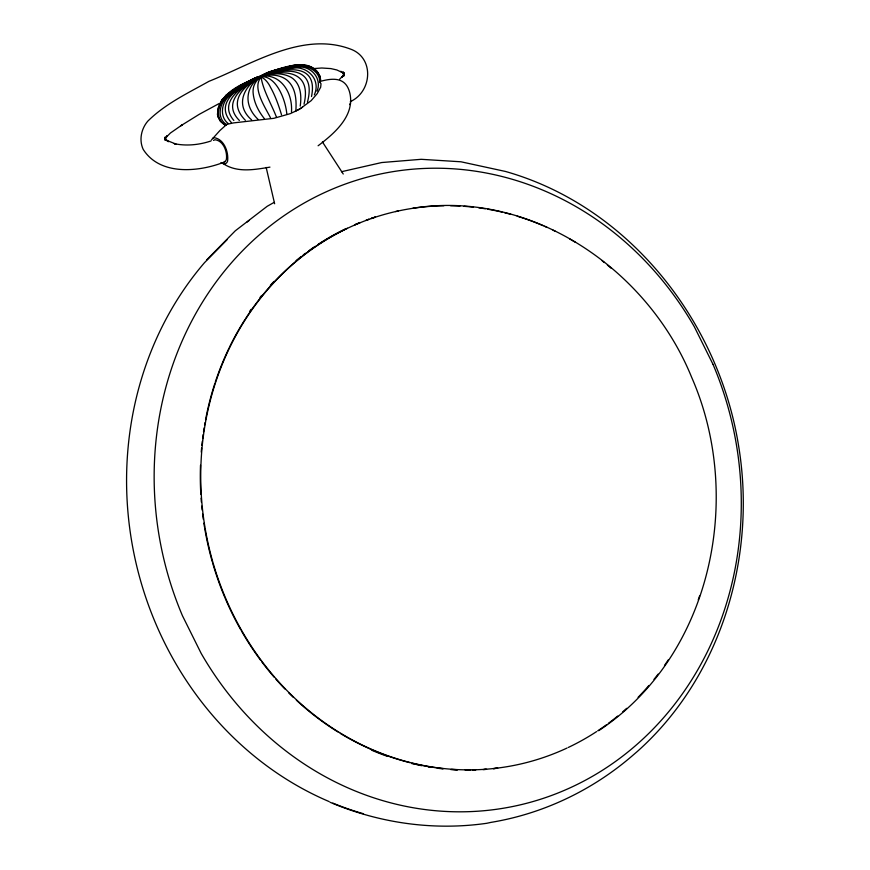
<?xml version="1.0" encoding="UTF-8"?>
<svg xmlns="http://www.w3.org/2000/svg" width="870" height="870" viewBox="0 0 870 870"><rect width="100%" height="100%" fill="white"/><g stroke="black" fill="none" stroke-linecap="round" stroke-linejoin="round"><path stroke-width="1.3" d="M295.909 109.837C296.561 99.213 295.582 87.12 286.687 79.866C273.354 69.981 254.007 77.136 241.686 85.673M300.215 106.107C301.694 95.917 300.922 83.792 291.439 77.528C275.67 68.676 255.454 77.354 241.077 85.619L244.687 83.433M320.225 82.008L320.486 79.725M318.105 145.768C334.123 133.686 354.753 116.069 349.947 93.536C346.249 77.191 333.547 77.55 319.453 81.639M304.022 104.15C315.016 58.094 258.868 71.895 236.825 88.077M311.514 96.537C321.084 49.481 254.279 76.179 235.487 88.686M211.421 139.972L219.882 130.565L226.798 124.345L233.508 122.909L273.93 118.298L290.21 113.665L299.432 109.294L311.166 100.659L317.213 93.612L320.671 87.218L321.019 83.737L319.703 82.074M316.995 91.176C321.802 80.236 313.407 68.338 302.086 67.099C274.909 67.958 248.646 80.105 226.276 95.047M307.436 102.214C321.65 48.426 245.742 77.202 226.918 95.058M314.353 94.819C321.856 77.843 304.261 63.205 288.057 69.078C265.274 75.755 218.055 84.499 217.587 115.068M218.413 108.217L218.794 106.521M219.327 104.759C229.658 87.478 251.55 81.573 268.776 73.417C283.326 69.317 301.335 59.562 315.364 70.155M221.6 100.202L218.152 108.108L217.478 114.242M257.433 77.865L258.477 76.734L266.057 73.689M222.97 99.06L226.178 95.178M226.798 124.345L226.483 125.041M225.526 96.766L226.483 95.548M221.98 99.615C242.773 80.899 270.875 71.133 298.04 66.022C307.121 65.304 318.627 70.427 319.736 80.453M206.766 259.815L235.302 230.8L267.22 206.277L274.159 202.362M227.103 239.707L204.461 262.718A331.633 299.856 77.9 0 0 329.099 801.564M229.658 93.068L234.247 89.523M226.124 95.961L224.438 97.473M339.604 79.246L343.356 75.418L341.964 77.397L344.357 72.862L344.041 76.005L343.302 71.906L344.161 74.515L343.03 72.602M253.79 79.496C260.184 72.156 267.721 81.312 270.472 87.239C275.333 95.907 278.639 105.303 281.521 114.775M598.788 730.615C711.377 656.056 744.502 497.847 691.683 377.384C647.802 269.254 531.385 189.236 412.88 208.234M245.199 83.944C270.005 63.825 293.223 84.684 291.493 111.925M250.266 81.106C272.082 64.804 285.403 96.994 286.806 114.057M350.338 101.627C372.251 91.676 374.557 57.55 350.338 49.024C302.347 31.102 252.213 64.086 208.963 81.323C187.811 93.155 164.995 103.987 147.693 121.267C141.223 128.945 138.895 140.048 143.169 149.335C160.091 176.153 199.382 172.01 225.015 161.82M234.334 89.806L235.748 88.816M238.521 87.315L240.218 86.184M241.077 85.619L247.7 81.932M233.171 90.426L236.912 88.164M242.012 85.086L237.706 87.5M294.963 111.523L302.542 107.217M246.069 82.802L248.352 81.53M219.175 103.519L199.295 114.296L180.84 125.737L182.352 124.747L170.433 133.012L165.844 137.59L167.236 135.611L164.843 140.146L165.159 137.003L165.278 139.091M212.508 138.45L214.042 137.677C224.101 138.982 228.81 152.119 227.581 161.124A15.91 6.645 64.6 0 1 221.002 162.527M213.541 140.418L214.912 139.733C223.492 140.657 227.516 151.793 226.396 159.384A13.942 5.818 64.6 0 1 224.232 161.679M281.597 68.317C269.667 71.231 252.713 76.712 253.05 91.883C253.605 101.779 258.183 110.892 264.273 118.537M270.331 72.232C254.127 79.518 214.357 97.538 233.834 120.462M276.323 69.937C249.994 74.842 238.032 99.985 257.944 119.266M265.926 73.624L268.602 72.699M210.986 140.983C199.23 144.888 186.419 146.258 174.228 143.648L175.925 144.061L166.475 140.287L168.432 141.701L164.604 138.232L166.17 140.396L165.039 138.493M273.234 71.144C250.81 76.158 230.039 101.094 251.593 119.864M275.91 70.187C257.857 75.799 216.391 97.494 239.37 120.462M287.176 66.838C268.286 73.254 205.592 93.623 231.485 122.735M277.291 69.644L284.588 67.827M276.812 69.959L278.617 69.491M282.913 67.98L287.959 66.816M341.486 171.716L381.712 162.538L421.21 159.308L460.959 161.787L505.459 171.455C628.771 206.375 718.424 320.845 738.51 445.299C756.943 555.68 721.839 676.142 637.242 751.539L633.208 755.008C593.003 789.916 543.641 813.668 491.05 822.367L486.798 823.281C433.738 830.926 379.255 823.161 329.991 802.238M288.916 66.403L296.181 65.598M269.95 167.127C254.453 169.693 237.162 173 223.188 163.614M289.199 66.588L291.907 66.316M267.286 73.406L269.896 73.178M312.254 68.697L321.813 68.001L330.839 68.589L336.81 69.948L342.726 72.721L340.768 71.307L342.921 72.949M264.132 74.668C249.255 84.151 264.795 106.357 270.461 117.754M296.333 65.022C273.615 66.957 216.402 90.861 245.351 120.277M287.394 67.36L288.622 67.327M302.216 65.326L299.965 65.304M301.716 64.782C274.702 67.12 248.787 80.388 227.907 97.299C221.208 104.237 219.892 117.341 228.223 123.518M307.436 65.609C278.487 64.032 250.549 80.268 227.461 96.363C219.892 102.856 216.467 117.406 225.711 123.964M303.402 65.043L305.065 65.435M306.327 66.881L307.915 67.436L306.838 67.055M308.284 65.881L311.46 67.316M224.862 125.041L220.143 121.06L217.652 115.21M225.754 125.313C216.26 120.658 216.847 107.641 222.818 100.387L222.133 101.398C239.587 82.715 265.709 73.809 289.677 66.522C299.922 62.596 315.919 64.413 319.769 76.255M223.003 123.138L224.775 124.41M312.95 68.219L316.734 71.329L319.475 75.483M260.935 76.005C262.414 89.001 271.288 103.834 276.399 116.961M315.712 70.394L316.81 71.699M221.176 121.746L219.142 119.027M322.4 141.875L343.248 174.022M318.094 73.787L318.431 74.537M218.413 117.548L218.761 118.298M319.681 75.592L320.029 77.028M318.735 75.298L318.985 76.081M218.207 117.45L217.5 114.405M319.942 76.375L320.388 78.637M266.166 167.421L274.637 203.765M320.149 77.169L320.497 79.453M320.421 78.8L320.573 80.366M363.258 813.678A331.633 299.856 77.9 0 1 332.829 803.119M247.134 222.035A331.633 299.856 77.9 0 1 249.255 220.404M350.556 102.845A15.91 6.645 64.6 0 1 349.577 104.617M567.066 748.026A283.207 256.074 77.9 0 1 208.495 545.196A283.207 256.074 77.9 0 1 443.874 205.755M450.595 205.755A283.207 256.074 77.9 0 1 460.023 206.07M464.069 206.32A283.207 256.074 77.9 0 1 473.497 207.18M478.87 207.843A283.207 256.074 77.9 0 1 485.308 208.789M487.885 209.224A283.207 256.074 77.9 0 1 502.001 212.106M504.556 212.715A283.207 256.074 77.9 0 1 510.907 214.379M517.215 216.206A283.207 256.074 77.9 0 1 543.326 225.754M544.544 226.287A283.207 256.074 77.9 0 1 546.969 227.364M553.015 230.169A283.207 256.074 77.9 0 1 555.43 231.344M569.643 238.902A283.207 256.074 77.9 0 1 575.44 242.317M602.192 260.859A283.207 256.074 77.9 0 1 604.324 262.555M607.38 265.046A283.207 256.074 77.9 0 1 611.414 268.438M699.567 596.026A283.207 256.074 77.9 0 1 698.251 599.8M668.29 659.841A283.207 256.074 77.9 0 1 664.495 665.409M658.133 674.098A283.207 256.074 77.9 0 1 653.99 679.372M648.868 685.527A283.207 256.074 77.9 0 1 638.101 697.316M626.661 708.343A283.207 256.074 77.9 0 1 622.724 711.823M617.7 716.064A283.207 256.074 77.9 0 1 608.38 723.351M606.27 724.906A283.207 256.074 77.9 0 1 597.69 730.854M596.559 731.605A283.207 256.074 77.9 0 1 568.273 747.461M497.727 768.166A283.207 256.074 77.9 0 1 493.725 768.656M485.699 769.428A283.207 256.074 77.9 0 1 483.024 769.624M474.966 770.026A283.207 256.074 77.9 0 1 472.279 770.091M468.245 770.146A283.207 256.074 77.9 0 1 465.559 770.135M457.479 769.939A283.207 256.074 77.9 0 1 450.736 769.558M442.645 768.841A283.207 256.074 77.9 0 1 437.273 768.21M430.78 767.286A283.207 256.074 77.9 0 1 428.203 766.872M421.776 765.709A283.207 256.074 77.9 0 1 416.643 764.643M414.076 764.067A283.207 256.074 77.9 0 1 411.521 763.468M387.541 756.389A283.207 256.074 77.9 0 1 371.479 750.114M249.538 311.58A283.207 256.074 77.9 0 1 251.082 309.372M259.978 297.551A283.207 256.074 77.9 0 1 261.652 295.463M270.331 285.349A283.207 256.074 77.9 0 1 273.941 281.445M296.094 260.641A283.207 256.074 77.9 0 1 301.205 256.519M303.282 254.899A283.207 256.074 77.9 0 1 305.37 253.311M308.535 250.973A283.207 256.074 77.9 0 1 314.951 246.471M318.246 244.274A283.207 256.074 77.9 0 1 345.314 228.995M355.112 224.558A283.207 256.074 77.9 0 1 360.093 222.513M366.379 220.11A283.207 256.074 77.9 0 1 368.902 219.196M371.446 218.326A283.207 256.074 77.9 0 1 375.264 217.065M497.27 768.145A283.207 256.074 77.9 0 1 493.279 768.612M486.58 769.243A283.207 256.074 77.9 0 1 483.905 769.439M475.846 769.83A283.207 256.074 77.9 0 1 473.16 769.906M470.474 769.95A283.207 256.074 77.9 0 1 465.091 769.939M457.011 769.689A283.207 256.074 77.9 0 1 451.617 769.363M443.526 768.656A283.207 256.074 77.9 0 1 436.816 767.851M435.533 767.677A283.207 256.074 77.9 0 1 412.402 763.284M409.857 762.653A283.207 256.074 77.9 0 1 372.36 749.929M371.142 749.396A283.207 256.074 77.9 0 1 340.246 733.366M337.951 731.964A283.207 256.074 77.9 0 1 296.365 700.198M293.462 697.468A283.207 256.074 77.9 0 1 288.709 692.835M284.979 689.04A283.207 256.074 77.9 0 1 275.942 679.231M274.18 677.208A283.207 256.074 77.9 0 1 261.555 661.515M260.75 660.439A283.207 256.074 77.9 0 1 241.479 631.011M240.827 629.88A283.207 256.074 77.9 0 1 225.102 598.06M224.59 596.853A283.207 256.074 77.9 0 1 212.704 563.227M212.334 561.955A283.207 256.074 77.9 0 1 204.722 528.405M204.493 527.1A283.207 256.074 77.9 0 1 203.874 523.185M203.297 519.26A283.207 256.074 77.9 0 1 202.612 514.018M202.155 510.07A283.207 256.074 77.9 0 1 201.742 506.112M201.394 502.164A283.207 256.074 77.9 0 1 201.079 498.205M200.829 494.258A283.207 256.074 77.9 0 1 200.502 465.276M201.253 452.117A283.207 256.074 77.9 0 1 201.601 448.061M201.862 445.353A283.207 256.074 77.9 0 1 202.297 441.297M202.623 438.6A283.207 256.074 77.9 0 1 203.145 434.565M203.526 431.879A283.207 256.074 77.9 0 1 204.145 427.855M204.591 425.191A283.207 256.074 77.9 0 1 205.059 422.526M205.548 419.873A283.207 256.074 77.9 0 1 214.857 383.452M215.271 382.191A283.207 256.074 77.9 0 1 228.636 348.957M229.201 347.772A283.207 256.074 77.9 0 1 245.209 319.192M245.916 318.105A283.207 256.074 77.9 0 1 347.413 228.234M354.753 224.906A283.207 256.074 77.9 0 1 359.723 222.818M365.998 220.382A283.207 256.074 77.9 0 1 368.521 219.457M371.055 218.566A283.207 256.074 77.9 0 1 374.872 217.282M395.546 211.573A283.207 256.074 77.9 0 1 398.166 210.997M712.998 364.323L694.314 326.728A323.096 292.146 77.9 0 0 304.892 202.634A323.096 292.146 77.9 0 0 182.439 615.71L201.122 653.305A323.096 292.146 77.9 0 0 590.545 777.399A323.096 292.146 77.9 0 0 712.998 364.323"/></g></svg>
